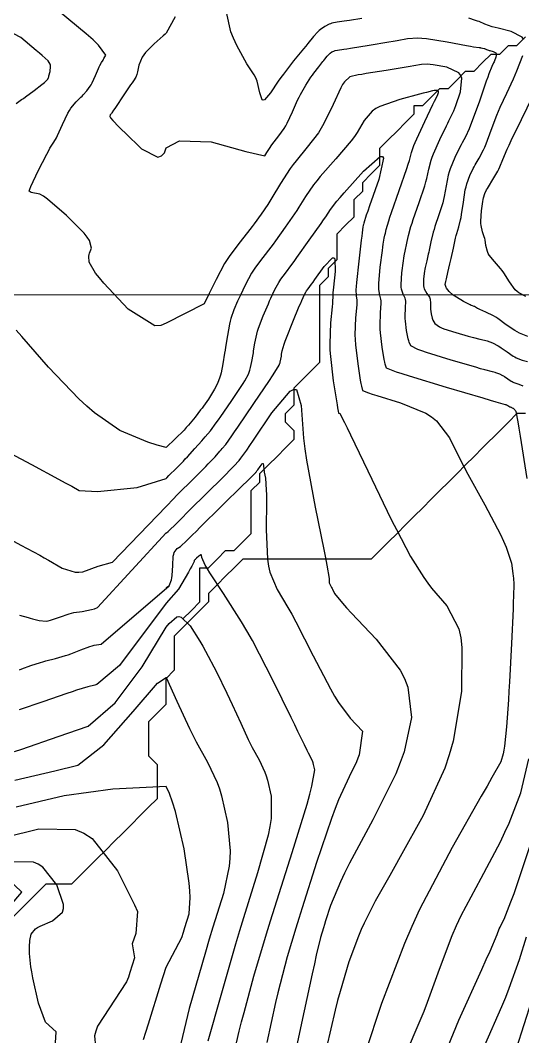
# Model space of a CAD drawing. Header units: metres. Extents: x 837475 to 838479, y 1189012 to 1191015.
# Drawn here: x 837983 to 838041.6, y 1190327.2 to 1190445.9 of the extents above; entities that cross this region are included whole.
import ezdxf

# ---------------------------------------------------------------- set-up
doc = ezdxf.new("R2010")
doc.units = ezdxf.units.M
doc.header["$LTSCALE"] = 0.3
doc.layers.add('COORD', color=7, linetype='Continuous', lineweight=20)
for name, color, linetype in [('CORREDORVIA', 70, 'Continuous'), ('COTAS 10', 1, 'Continuous'), ('COTAS INT', 252, 'Continuous'), ('DRENAJE', 5, 'Continuous')]:
    doc.layers.add(name, color=color, linetype=linetype)

msp = doc.modelspace()

# ---------------------------------------------------------------- linework, layer by layer
at = {"layer": 'COORD'}
msp.add_line((837476.51, 1190413.87), (838476.51, 1190413.87), dxfattribs=at)
at = {"layer": 'CORREDORVIA'}
msp.add_lwpolyline([(838157.03, 1190996.19), (838237.17, 1190821.34), (838237, 1190602.88), (838240.03, 1190437.2), (838223.54, 1190366.27), (838212.2, 1190288.92), (838221.4, 1189997.88), (837954.54, 1189509.17), (837751.16, 1189231.38), (837593.19, 1189234.4), (837744.49, 1189686.61), (837750.28, 1189933.97), (837723.62, 1190051.52), (837726.09, 1190134.48), (837885.38, 1190229.43), (837983.18, 1190344.12), (837817.55, 1190502.19), (837798.03, 1190660.17), (837963.57, 1190795.98), (837910.68, 1191000.96)], close=True, dxfattribs=at)
at = {"layer": 'COTAS 10'}
for points in [[(838041.65, 1190403.23), (838041.37, 1190403.34), (838041.29, 1190403.37), (838041.2, 1190403.4), (838040.85, 1190403.51), (838040.48, 1190403.65), (838040.37, 1190403.71), (838040.27, 1190403.77), (838039.88, 1190404.04), (838039.5, 1190404.32), (838039.39, 1190404.38), (838039.29, 1190404.44), (838038.93, 1190404.62), (838038.58, 1190404.75), (838038.49, 1190404.78), (838038.4, 1190404.81), (838038.1, 1190404.88), (838037.18, 1190405.12), (838036.7, 1190405.26), (838036.13, 1190405.42), (838033.25, 1190406.27), (838030.4, 1190407.16), (838029.83, 1190407.34), (838029.37, 1190407.51), (838028.54, 1190407.92), (838028.35, 1190408.35), (838028.3, 1190408.53), (838028.25, 1190408.74), (838028.06, 1190409.71), (838027.93, 1190410.82), (838027.91, 1190411.11), (838027.91, 1190411.39), (838027.94, 1190412.35), (838027.96, 1190413.15), (838027.94, 1190413.33), (838027.9, 1190413.5), (838027.67, 1190413.95), (838027.46, 1190414.54), (838027.43, 1190414.79), (838027.42, 1190415.08), (838027.52, 1190416.45), (838027.69, 1190417.85), (838027.74, 1190418.16), (838027.78, 1190418.44), (838027.93, 1190419.18), (838028.06, 1190419.74), (838028.1, 1190419.92), (838028.14, 1190420.1), (838028.29, 1190420.8), (838028.57, 1190421.85), (838028.69, 1190422.25), (838028.84, 1190422.69), (838029.51, 1190424.65), (838030.17, 1190426.62), (838030.31, 1190427.07), (838030.42, 1190427.47), (838030.66, 1190428.57), (838030.92, 1190429.6), (838031.04, 1190429.96), (838031.19, 1190430.35), (838031.94, 1190432.04), (838032.7, 1190433.62), (838032.86, 1190433.94), (838033, 1190434.22), (838033.31, 1190434.81), (838033.57, 1190435.39), (838033.68, 1190435.67), (838033.8, 1190436), (838034.36, 1190437.58), (838034.51, 1190439.18), (838034.38, 1190439.52), (838034.17, 1190439.81), (838032.77, 1190440.47), (838031.15, 1190440.74), (838030.81, 1190440.79), (838030.51, 1190440.81), (838029.79, 1190440.8), (838028.89, 1190440.62), (838028.48, 1190440.55), (838028, 1190440.47), (838025.68, 1190440.1), (838023.34, 1190439.72), (838022.84, 1190439.63), (838022.42, 1190439.56), (838021.43, 1190439.35), (838020.8, 1190438.77), (838020.59, 1190438.45), (838020.38, 1190438.07), (838019.48, 1190436.12), (838018.42, 1190433.9), (838018.1, 1190433.34), (838017.77, 1190432.81), (838016.47, 1190431.12), (838015.16, 1190429.55), (838014.82, 1190429.09), (838014.48, 1190428.62), (838013.35, 1190426.87), (838012.35, 1190425.21), (838012.1, 1190424.81), (838011.86, 1190424.44), (838011.09, 1190423.29), (838010.29, 1190422.19), (838010.03, 1190421.85), (838009.75, 1190421.5), (838008.63, 1190420.09), (838007.44, 1190418.49), (838007.13, 1190418.02), (838006.83, 1190417.53), (838005.82, 1190415.66), (838005.02, 1190414.03), (838004.86, 1190413.7), (838004.72, 1190413.42), (838004.44, 1190412.82), (838000, 1190410.59), (837999.4, 1190410.32), (837998.67, 1190410.28), (837995.56, 1190412.21), (837992.75, 1190415.23), (837992.21, 1190415.87), (837991.76, 1190416.42), (837991.01, 1190417.71), (837991, 1190418.4), (837991.03, 1190418.58), (837991.07, 1190418.75), (837991.31, 1190419.32), (837991.05, 1190420.23), (837990.78, 1190420.62), (837990.42, 1190421.07), (837988.38, 1190423.16), (837986.16, 1190425.07), (837985.69, 1190425.41), (837985.27, 1190425.66), (837984.27, 1190425.83), (837984.03, 1190425.99), (837984.08, 1190426.22), (837984.2, 1190426.54), (837985.06, 1190428.37), (837986.07, 1190430.3), (837986.27, 1190430.68), (837986.45, 1190431), (837986.82, 1190431.59), (837987.09, 1190432.01), (837987.2, 1190432.23), (837987.32, 1190432.49), (837987.89, 1190433.76), (837988.53, 1190435.12), (837988.71, 1190435.42), (837988.88, 1190435.7), (837989.49, 1190436.44), (837990.05, 1190436.97), (837990.19, 1190437.1), (837990.32, 1190437.24), (837990.75, 1190437.7), (837991.14, 1190438.24), (837991.25, 1190438.43), (837991.36, 1190438.63), (837991.76, 1190439.5), (837992.11, 1190440.33), (837992.2, 1190440.51), (837992.27, 1190440.66), (837992.47, 1190441.03), (837992.64, 1190441.3), (837992.69, 1190441.39), (837992.75, 1190441.48), (837992.96, 1190441.87), (837992.1, 1190443.06), (837991.48, 1190443.66), (837990.68, 1190444.37), (837986.41, 1190447.92)], [(838000, 1190379.7), (838000.35, 1190379.88), (838000.63, 1190380.61), (838000.68, 1190380.85), (838000.72, 1190381.12), (838000.77, 1190382.27), (838000.84, 1190383.36), (838000.89, 1190383.59), (838000.95, 1190383.79), (838001.29, 1190384.24), (838001.69, 1190384.51), (838001.79, 1190384.59), (838001.89, 1190384.68), (838002.22, 1190384.99), (838003.07, 1190385.84), (838003.49, 1190386.26), (838003.99, 1190386.76), (838006.5, 1190389.23), (838008.95, 1190391.64), (838009.42, 1190392.1), (838009.8, 1190392.48), (838010.43, 1190393.1), (838010.47, 1190393.14), (838010.48, 1190393.15), (838010.48, 1190393.16), (838010.51, 1190393.19), (838010.59, 1190393.31), (838010.64, 1190393.38), (838010.69, 1190393.45), (838010.96, 1190393.85), (838011.22, 1190394.16), (838011.27, 1190394.18), (838011.31, 1190394.18), (838011.37, 1190393.95), (838011.4, 1190393.48), (838011.42, 1190393.33), (838011.45, 1190393.17), (838011.58, 1190392.49), (838011.69, 1190391.12), (838011.7, 1190390.52), (838011.71, 1190389.82), (838011.68, 1190386.48), (838011.83, 1190383), (838011.94, 1190382.2), (838012.1, 1190381.48), (838012.94, 1190379.48), (838014.22, 1190377.37), (838014.66, 1190376.57), (838015.14, 1190375.69), (838017.14, 1190371.74), (838019.17, 1190367.86), (838019.65, 1190367.02), (838020.1, 1190366.27), (838021.46, 1190364.44), (838022.93, 1190362.93), (838022.52, 1190360.17), (838022.37, 1190359.76), (838022.2, 1190359.33), (838021.34, 1190357.59), (838020.12, 1190354.91), (838019.72, 1190353.88), (838019.3, 1190352.74), (838017.56, 1190347.59), (838015.86, 1190342.28), (838015.48, 1190341.04), (838015.12, 1190339.9), (838014.13, 1190336.58), (838013.3, 1190333.42), (838013.05, 1190332.37), (838012.78, 1190331.25), (838011.74, 1190326.58)], [(837982.88, 1190370.07), (837983.16, 1190370.19), (837984.22, 1190370.59), (837985.33, 1190370.95), (837985.63, 1190371.04), (837985.95, 1190371.13), (837987.09, 1190371.43), (837988.25, 1190371.75), (837988.57, 1190371.85), (837988.89, 1190371.96), (837990.04, 1190372.41), (837991.11, 1190372.82), (837991.37, 1190372.9), (837991.62, 1190372.96), (837992.43, 1190373.09), (838000.35, 1190379.88)], [(837981.2, 1190350.56), (837985.13, 1190351.53), (837989.38, 1190351.44), (837990.41, 1190351), (837991.38, 1190350.38), (837994.34, 1190346.63), (837996.32, 1190342.64), (837996.66, 1190341.86), (837996.48, 1190339.31), (837996.05, 1190338.07), (837996.3, 1190336.46), (837995.78, 1190334.75), (837995.6, 1190334.19), (837995.39, 1190333.66), (837992, 1190328.48), (837991.81, 1190327.9), (837991.65, 1190327.33), (837991.88, 1190324.85)], [(838031.38, 1190322.45), (838034.14, 1190329.17), (838036.83, 1190335.08), (838037.36, 1190336.26), (838037.8, 1190337.25), (838038.62, 1190339.17), (838038.87, 1190339.84), (838038.96, 1190340.04), (838039.05, 1190340.24), (838039.45, 1190340.98), (838040.24, 1190342.98), (838040.6, 1190343.96), (838041, 1190345.14), (838042.93, 1190350.98)]]:
    msp.add_lwpolyline(points, dxfattribs=at)
at = {"layer": 'COTAS INT'}
for points in [[(838001.05, 1190446.37), (838000, 1190444.45), (837999.87, 1190444.34), (837999.64, 1190444.14), (837998.59, 1190443.21), (837997.59, 1190442.17), (837997.38, 1190441.9), (837997.21, 1190441.63), (837996.82, 1190440.69), (837996.65, 1190439.93), (837996.61, 1190439.77), (837996.57, 1190439.63), (837996.46, 1190439.31), (837996.18, 1190438.87), (837996.03, 1190438.65), (837995.86, 1190438.4), (837995, 1190437.12), (837994.16, 1190435.88), (837994, 1190435.64), (837993.87, 1190435.45), (837993.66, 1190435.13), (837993.63, 1190435.08), (837993.61, 1190435.06), (837993.59, 1190435.03), (837993.47, 1190434.9), (837993.44, 1190434.71), (837993.46, 1190434.64), (837993.5, 1190434.56), (837993.77, 1190434.23), (837994.5, 1190433.5), (837994.84, 1190433.17), (837995.23, 1190432.79), (837997.12, 1190430.94), (837999.04, 1190429.96), (837999.46, 1190430.13), (837999.82, 1190430.48), (838000, 1190431.05), (838001.57, 1190431.86), (838005.24, 1190431.76), (838009.31, 1190430.64), (838011.51, 1190430.12), (838011.75, 1190430.52), (838012.05, 1190430.99), (838012.33, 1190431.4), (838013.15, 1190432.47), (838013.79, 1190433.33), (838013.96, 1190433.62), (838014.13, 1190433.94), (838014.74, 1190435.25), (838015.34, 1190436.62), (838015.51, 1190436.97), (838015.68, 1190437.3), (838016.3, 1190438.38), (838016.9, 1190439.31), (838017.07, 1190439.54), (838017.23, 1190439.77), (838017.8, 1190440.52), (838018.29, 1190441.12), (838018.4, 1190441.26), (838018.5, 1190441.39), (838018.79, 1190441.74), (838019.02, 1190441.98), (838019.08, 1190442.04), (838019.14, 1190442.09), (838019.35, 1190442.25), (838019.58, 1190442.36), (838019.65, 1190442.39), (838019.71, 1190442.41), (838019.98, 1190442.46), (838020.72, 1190442.57), (838021.09, 1190442.63), (838021.53, 1190442.7), (838023.71, 1190443.04), (838026, 1190443.42), (838026.51, 1190443.5), (838026.96, 1190443.59), (838028.15, 1190443.84), (838029.36, 1190443.9), (838029.84, 1190443.87), (838030.37, 1190443.81), (838032.78, 1190443.42), (838035.06, 1190443), (838035.5, 1190442.92), (838035.87, 1190442.85), (838036.51, 1190442.76), (838036.65, 1190442.76), (838036.7, 1190442.75), (838036.74, 1190442.75), (838036.93, 1190442.7), (838037.13, 1190442.64), (838037.18, 1190442.62), (838037.23, 1190442.6), (838037.4, 1190442.54), (838037.61, 1190442.46), (838037.69, 1190442.44), (838037.77, 1190442.42), (838038.15, 1190442.32), (838038.46, 1190442.16), (838038.51, 1190442.09), (838038.54, 1190442.01), (838038.48, 1190441.63), (838038.31, 1190441.2), (838038.26, 1190441.08), (838038.21, 1190440.97), (838038.02, 1190440.56), (838037.67, 1190439.7), (838037.52, 1190439.3), (838037.35, 1190438.82), (838036.55, 1190436.52), (838035.71, 1190434.19), (838035.53, 1190433.7), (838035.36, 1190433.28), (838034.92, 1190432.32), (838034.53, 1190431.64), (838034.41, 1190431.4), (838034.27, 1190431.12), (838033.68, 1190429.93), (838033.13, 1190428.59), (838033.02, 1190428.24), (838032.91, 1190427.88), (838032.67, 1190426.63), (838032.45, 1190425.36), (838032.36, 1190425), (838032.27, 1190424.62), (838031.82, 1190423.23), (838031.37, 1190421.87), (838031.27, 1190421.52), (838031.17, 1190421.19), (838030.9, 1190420.07), (838030.7, 1190419.1), (838030.64, 1190418.86), (838030.59, 1190418.62), (838030.41, 1190417.84), (838030.24, 1190417.09), (838030.2, 1190416.87), (838030.16, 1190416.64), (838030.04, 1190415.77), (838030.03, 1190414.95), (838030.06, 1190414.76), (838030.11, 1190414.58), (838030.41, 1190414.05), (838030.72, 1190413.61), (838030.78, 1190413.49), (838030.82, 1190413.37), (838030.86, 1190412.93), (838030.84, 1190412.47), (838030.85, 1190412.33), (838030.85, 1190412.2), (838030.92, 1190411.66), (838031.04, 1190411.15), (838031.08, 1190411.03), (838031.13, 1190410.91), (838031.35, 1190410.53), (838031.88, 1190410.16), (838032.12, 1190410.05), (838032.41, 1190409.93), (838033.81, 1190409.47), (838035.25, 1190409.05), (838035.57, 1190408.96), (838035.86, 1190408.89), (838036.6, 1190408.72), (838037.14, 1190408.59), (838037.3, 1190408.55), (838037.46, 1190408.5), (838038.08, 1190408.26), (838038.73, 1190407.94), (838038.92, 1190407.83), (838039.1, 1190407.71), (838039.79, 1190407.22), (838040.48, 1190406.74), (838040.67, 1190406.63), (838040.85, 1190406.53), (838041.53, 1190406.27), (838042.15, 1190406.08)], [(838022.85, 1190446.15), (838021.41, 1190445.93), (838021.08, 1190445.88), (838020.78, 1190445.84), (838019.95, 1190445.72), (838019.34, 1190445.6), (838019.18, 1190445.55), (838019.02, 1190445.5), (838018.5, 1190445.24), (838018, 1190444.87), (838017.86, 1190444.75), (838017.71, 1190444.61), (838017.2, 1190444.05), (838016.52, 1190443.23), (838016.29, 1190442.94), (838016.02, 1190442.61), (838014.88, 1190441.21), (838013.68, 1190439.66), (838013.37, 1190439.25), (838013.09, 1190438.85), (838012.16, 1190437.46), (838011.46, 1190436.66), (838011.32, 1190436.62), (838011.19, 1190436.66), (838010.92, 1190437.49), (838010.61, 1190438.84), (838010.46, 1190439.21), (838010.28, 1190439.57), (838009.43, 1190440.88), (838008.25, 1190442.99), (838007.87, 1190443.86), (838007.56, 1190444.61), (838007.04, 1190446.9)], [(838041.73, 1190443.69), (838041.55, 1190443.97), (838040.27, 1190444.64), (838038.73, 1190445.02), (838038.38, 1190445.11), (838038.06, 1190445.2), (838037.2, 1190445.51), (838036.52, 1190445.79), (838036.32, 1190445.86), (838036.11, 1190445.93), (838035.31, 1190446.19)], [(837982.5, 1190436.25), (837983.13, 1190436.68), (837983.35, 1190436.83), (837983.59, 1190437), (837984.59, 1190437.75), (837985.49, 1190438.44), (837985.67, 1190438.58), (837985.81, 1190438.7), (837986.05, 1190438.91), (837986.09, 1190438.97), (837986.1, 1190438.99), (837986.12, 1190439.01), (837986.18, 1190439.07), (837986.27, 1190439.25), (837986.3, 1190439.34), (837986.33, 1190439.45), (837986.46, 1190439.98), (837986.51, 1190440.56), (837986.49, 1190440.7), (837986.46, 1190440.83), (837986.22, 1190441.21), (837985.53, 1190441.82), (837985.21, 1190442.09), (837984.84, 1190442.41), (837983.06, 1190443.92), (837980.54, 1190445.21)], [(838042.2, 1190409.03), (838041.23, 1190409.41), (838040.96, 1190409.55), (838040.69, 1190409.7), (838039.69, 1190410.4), (838038.72, 1190411.11), (838038.46, 1190411.27), (838038.2, 1190411.43), (838037.31, 1190411.87), (838036.6, 1190412.18), (838036.46, 1190412.25), (838036.34, 1190412.3), (838036.1, 1190412.45), (838036.02, 1190412.51), (838036, 1190412.52), (838035.99, 1190412.53), (838035.94, 1190412.52), (838035.73, 1190412.6), (838035.61, 1190412.65), (838035.47, 1190412.73), (838034.71, 1190413.12), (838033.88, 1190413.6), (838033.69, 1190413.73), (838033.51, 1190413.86), (838033.02, 1190414.29), (838032.72, 1190414.67), (838032.66, 1190414.76), (838032.62, 1190414.84), (838032.57, 1190415.09), (838032.63, 1190415.44), (838032.66, 1190415.58), (838032.7, 1190415.74), (838032.88, 1190416.51), (838033.12, 1190417.5), (838033.19, 1190417.8), (838033.26, 1190418.11), (838033.52, 1190419.34), (838033.78, 1190420.52), (838033.85, 1190420.8), (838033.91, 1190421.06), (838034.14, 1190421.81), (838034.36, 1190422.63), (838034.42, 1190422.93), (838034.47, 1190423.25), (838034.68, 1190424.69), (838034.91, 1190426.16), (838034.99, 1190426.51), (838035.08, 1190426.84), (838035.43, 1190427.82), (838035.83, 1190428.63), (838035.95, 1190428.85), (838036.07, 1190429.07), (838036.53, 1190429.84), (838037.03, 1190430.8), (838037.18, 1190431.14), (838037.33, 1190431.51), (838037.92, 1190433.1), (838038.57, 1190434.86), (838038.77, 1190435.33), (838038.97, 1190435.8), (838039.74, 1190437.45), (838040.52, 1190439.11), (838040.73, 1190439.58), (838040.94, 1190440.06), (838041.64, 1190441.83)], [(838042.14, 1190392.44), (838041.35, 1190397.36), (838041.19, 1190398.3), (838041.06, 1190399.06), (838040.84, 1190400.27), (838040.8, 1190400.3), (838040.77, 1190400.33), (838040.73, 1190400.39), (838040.69, 1190400.46), (838040.68, 1190400.47), (838040.66, 1190400.49), (838040.61, 1190400.53), (838040.56, 1190400.57), (838040.55, 1190400.58), (838040.54, 1190400.59), (838040.48, 1190400.62), (838040.43, 1190400.65), (838040.42, 1190400.66), (838040.4, 1190400.66), (838040.35, 1190400.69), (838040.29, 1190400.71), (838040.27, 1190400.72), (838040.26, 1190400.72), (838040.18, 1190400.75), (838040.1, 1190400.78), (838040.08, 1190400.79), (838040.06, 1190400.8), (838039.97, 1190400.86), (838039.89, 1190400.92), (838039.87, 1190400.93), (838039.85, 1190400.95), (838039.77, 1190400.98), (838039.7, 1190401.01), (838039.68, 1190401.02), (838039.66, 1190401.02), (838039.6, 1190401.04), (838038.5, 1190401.35), (838037.83, 1190401.55), (838037.01, 1190401.8), (838032.7, 1190403.07), (838028.38, 1190404.38), (838027.55, 1190404.64), (838026.87, 1190404.86), (838025.72, 1190405.31), (838025.57, 1190405.79), (838025.51, 1190406.03), (838025.46, 1190406.32), (838025.21, 1190407.76), (838025.01, 1190409.44), (838024.98, 1190409.88), (838024.97, 1190410.31), (838025.03, 1190411.77), (838025.1, 1190412.93), (838025.09, 1190413.17), (838025.07, 1190413.38), (838024.92, 1190413.85), (838024.8, 1190414.5), (838024.8, 1190414.82), (838024.81, 1190415.21), (838024.99, 1190417.12), (838025.23, 1190419.06), (838025.28, 1190419.45), (838025.33, 1190419.79), (838025.45, 1190420.51), (838025.53, 1190420.87), (838025.56, 1190420.98), (838025.58, 1190421.09), (838025.68, 1190421.53), (838025.97, 1190422.52), (838026.12, 1190422.97), (838026.3, 1190423.5), (838027.19, 1190426.07), (838028.08, 1190428.62), (838028.25, 1190429.14), (838028.4, 1190429.58), (838028.65, 1190430.51), (838028.92, 1190431.31), (838029.07, 1190431.68), (838029.25, 1190432.1), (838030.2, 1190434.14), (838031.13, 1190436.11), (838031.31, 1190436.49), (838031.46, 1190436.79), (838031.7, 1190437.29), (838031.72, 1190437.33), (838031.73, 1190437.36), (838031.73, 1190437.38), (838031.78, 1190437.51), (838031.79, 1190437.63), (838031.78, 1190437.66), (838031.76, 1190437.68), (838031.66, 1190437.73), (838031.53, 1190437.75), (838031.5, 1190437.76), (838031.48, 1190437.76), (838031.42, 1190437.76), (838031.35, 1190437.75), (838031.32, 1190437.74), (838031.28, 1190437.73), (838031.1, 1190437.7), (838030.38, 1190437.53), (838030, 1190437.43), (838029.55, 1190437.32), (838027.27, 1190436.71), (838024.94, 1190435.89), (838024.46, 1190435.63), (838024.04, 1190435.35), (838023.1, 1190434.25), (838022.3, 1190432.85), (838021.97, 1190432.38), (838021.58, 1190431.88), (838019.8, 1190429.78), (838017.98, 1190427.69), (838017.58, 1190427.19), (838017.21, 1190426.73), (838016.26, 1190425.36), (838015.49, 1190424.11), (838015.24, 1190423.73), (838014.97, 1190423.33), (838013.9, 1190421.77), (838012.78, 1190420.21), (838012.49, 1190419.82), (838012.21, 1190419.45), (838011.27, 1190418.25), (838010.42, 1190417.11), (838010.2, 1190416.77), (838009.98, 1190416.42), (838009.25, 1190415.08), (838008.62, 1190413.77), (838008.47, 1190413.44), (838008.33, 1190413.13), (838007.89, 1190412.12), (838007.55, 1190411.11), (838007.46, 1190410.79), (838007.38, 1190410.46), (838007.15, 1190409.15), (838006.94, 1190407.78), (838006.89, 1190407.42), (838006.83, 1190407.06), (838006.63, 1190405.84), (838006.41, 1190404.77), (838006.34, 1190404.51), (838006.27, 1190404.27), (838006, 1190403.53), (838005.65, 1190402.86), (838005.54, 1190402.67), (838005.42, 1190402.46), (838004.93, 1190401.7), (838004.37, 1190400.89), (838004.2, 1190400.66), (838004.03, 1190400.44), (838003.38, 1190399.6), (838002.61, 1190398.67), (838002.35, 1190398.38), (838002.09, 1190398.07), (838000, 1190396.06), (837998.95, 1190396.33), (837997.86, 1190396.66), (837994.59, 1190398.04), (837991.63, 1190400.11), (837990.74, 1190400.87), (837989.83, 1190401.72), (837986.29, 1190405.45), (837983.17, 1190409.02), (837982.51, 1190409.76)], [(838041.99, 1190413.68), (838041.16, 1190414.1), (838040.95, 1190414.27), (838040.74, 1190414.48), (838040.07, 1190415.41), (838039.41, 1190416.45), (838039.22, 1190416.71), (838039.03, 1190416.96), (838038.31, 1190417.79), (838037.7, 1190418.53), (838037.58, 1190418.73), (838037.48, 1190418.93), (838037.3, 1190419.63), (838037.21, 1190420.29), (838037.17, 1190420.47), (838037.12, 1190420.64), (838036.91, 1190421.25), (838036.74, 1190421.98), (838036.72, 1190422.23), (838036.72, 1190422.5), (838036.8, 1190423.68), (838036.95, 1190424.79), (838036.99, 1190425.03), (838037.03, 1190425.23), (838037.17, 1190425.72), (838037.4, 1190426.14), (838037.5, 1190426.3), (838037.61, 1190426.49), (838038.14, 1190427.36), (838038.69, 1190428.32), (838038.82, 1190428.58), (838038.94, 1190428.83), (838039.29, 1190429.68), (838039.8, 1190430.89), (838040.02, 1190431.37), (838040.27, 1190431.91), (838041.46, 1190434.35), (838042.78, 1190437.09)], [(837981.13, 1190395.74), (837984.28, 1190394.05), (837987.43, 1190392.37), (837988.23, 1190391.94), (837989.01, 1190391.52), (837989.87, 1190391.04), (837991.98, 1190390.91), (837996.62, 1190391.38), (838000, 1190392.44), (838000.07, 1190392.51), (838000.33, 1190392.79), (838001.2, 1190393.65), (838002.01, 1190394.47), (838002.24, 1190394.72), (838002.48, 1190394.97), (838003.36, 1190395.92), (838004.18, 1190396.84), (838004.38, 1190397.07), (838004.57, 1190397.29), (838005.17, 1190398), (838005.85, 1190398.92), (838006.1, 1190399.27), (838006.37, 1190399.66), (838007.59, 1190401.44), (838008.74, 1190403.18), (838008.97, 1190403.54), (838009.17, 1190403.86), (838009.6, 1190404.6), (838009.78, 1190405.08), (838009.82, 1190405.24), (838009.86, 1190405.4), (838010.01, 1190406.1), (838010.14, 1190406.9), (838010.18, 1190407.13), (838010.21, 1190407.36), (838010.34, 1190408.25), (838010.58, 1190409.3), (838010.68, 1190409.63), (838010.79, 1190409.99), (838011.33, 1190411.42), (838011.94, 1190412.84), (838012.08, 1190413.18), (838012.23, 1190413.51), (838012.69, 1190414.5), (838013.14, 1190415.31), (838013.27, 1190415.52), (838013.4, 1190415.72), (838013.91, 1190416.42), (838014.67, 1190417.41), (838014.95, 1190417.79), (838015.27, 1190418.24), (838016.7, 1190420.25), (838018.09, 1190422.23), (838018.38, 1190422.64), (838018.62, 1190423.01), (838019.17, 1190423.84), (838019.93, 1190424.82), (838020.32, 1190425.27), (838020.77, 1190425.79), (838023.04, 1190428.33), (838024.99, 1190430.04), (838025.25, 1190430.03), (838025.38, 1190429.83), (838024.83, 1190427.37), (838023.74, 1190424.27), (838023.53, 1190423.67), (838023.36, 1190423.17), (838023.06, 1190422.26), (838023.02, 1190422.08), (838023.01, 1190422.03), (838023, 1190421.99), (838022.97, 1190421.84), (838022.87, 1190421.14), (838022.82, 1190420.75), (838022.76, 1190420.26), (838022.47, 1190417.8), (838022.21, 1190415.34), (838022.17, 1190414.86), (838022.14, 1190414.46), (838022.18, 1190413.75), (838022.25, 1190413.27), (838022.25, 1190413.02), (838022.24, 1190412.71), (838022.11, 1190411.19), (838022.03, 1190409.23), (838022.05, 1190408.65), (838022.08, 1190408.06), (838022.35, 1190405.81), (838022.66, 1190403.9), (838022.73, 1190403.53), (838022.79, 1190403.23), (838022.91, 1190402.7), (838023.63, 1190402.43), (838024.06, 1190402.29), (838024.6, 1190402.13), (838027.36, 1190401.29), (838030.31, 1190400.05), (838030.97, 1190399.62), (838031.55, 1190399.16), (838033.05, 1190397.19), (838034.32, 1190394.64), (838034.75, 1190393.82), (838035.21, 1190392.94), (838037.19, 1190389.34), (838039, 1190385.9), (838039.37, 1190385.12), (838039.67, 1190384.42), (838040.28, 1190382.54), (838040.46, 1190381.32), (838040.5, 1190381.04), (838040.53, 1190380.79), (838040.58, 1190380.09), (838040.54, 1190378.7), (838040.51, 1190378.01), (838040.48, 1190377.2), (838040.3, 1190373.15), (838040.07, 1190368.68), (838040, 1190367.59), (838039.94, 1190366.57), (838039.71, 1190363.44), (838039.47, 1190361.17), (838039.4, 1190360.7), (838039.32, 1190360.28), (838039.05, 1190359.34), (838038.01, 1190357.5), (838037.45, 1190356.51), (838036.77, 1190355.33), (838033.37, 1190349.34), (838029.58, 1190342.09), (838028.66, 1190340.11), (838027.8, 1190338.14), (838025.14, 1190331.11), (838023.22, 1190325.34)], [(837980.58, 1190385.99), (837983.05, 1190384.66), (837985.25, 1190383.47), (837985.78, 1190383.17), (837986.29, 1190382.89), (837987.88, 1190381.97), (837989.37, 1190381.5), (837989.81, 1190381.49), (837990.28, 1190381.54), (837992.08, 1190382.18), (837993.73, 1190382.65), (838000, 1190389.17), (838000.89, 1190390.1), (838001.21, 1190390.43), (838001.55, 1190390.78), (838002.96, 1190392.18), (838004.32, 1190393.53), (838004.63, 1190393.85), (838004.92, 1190394.14), (838005.71, 1190394.98), (838006.28, 1190395.61), (838006.42, 1190395.77), (838006.55, 1190395.92), (838006.95, 1190396.4), (838007.67, 1190397.4), (838007.99, 1190397.87), (838008.38, 1190398.44), (838010.24, 1190401.19), (838012.05, 1190403.89), (838012.4, 1190404.42), (838012.69, 1190404.86), (838013.2, 1190405.67), (838013.28, 1190405.89), (838013.3, 1190405.96), (838013.32, 1190406.04), (838013.39, 1190406.36), (838013.45, 1190406.73), (838013.46, 1190406.84), (838013.48, 1190406.95), (838013.54, 1190407.36), (838013.77, 1190408.14), (838013.89, 1190408.48), (838014.04, 1190408.86), (838014.78, 1190410.72), (838015.54, 1190412.55), (838015.7, 1190412.93), (838015.83, 1190413.24), (838016.13, 1190413.91), (838016.29, 1190414.2), (838016.33, 1190414.27), (838016.38, 1190414.34), (838016.56, 1190414.58), (838016.96, 1190415.12), (838017.14, 1190415.38), (838017.36, 1190415.69), (838018.43, 1190417.2), (838019.41, 1190418.21), (838019.57, 1190418.21), (838019.69, 1190418.09), (838019.72, 1190416.62), (838019.51, 1190414.78), (838019.48, 1190414.43), (838019.45, 1190414.14), (838019.44, 1190413.65), (838019.43, 1190413.15), (838019.41, 1190412.86), (838019.38, 1190412.49), (838019.19, 1190410.6), (838019.09, 1190408.15), (838019.11, 1190407.42), (838019.16, 1190406.68), (838019.49, 1190403.86), (838019.87, 1190401.49), (838019.94, 1190401.03), (838020, 1190400.67), (838020.1, 1190400.09), (838020.12, 1190400.08), (838020.14, 1190400.08), (838020.16, 1190400.07), (838020.25, 1190400.04), (838020.82, 1190398.99), (838021.14, 1190398.34), (838021.53, 1190397.54), (838023.53, 1190393.33), (838025.79, 1190388.62), (838026.35, 1190387.5), (838026.88, 1190386.46), (838028.53, 1190383.33), (838030.06, 1190380.86), (838030.52, 1190380.22), (838030.98, 1190379.61), (838032.76, 1190377.56), (838034.15, 1190374.86), (838034.37, 1190373.84), (838034.52, 1190372.7), (838034.48, 1190367.56), (838033.48, 1190361.74), (838033.04, 1190360.16), (838032.51, 1190358.59), (838029.99, 1190353.07), (838027.3, 1190348.24), (838026.67, 1190347.11), (838026.09, 1190346.07), (838024.4, 1190343.07), (838023.1, 1190340.52), (838022.76, 1190339.76), (838022.43, 1190338.98), (838021.33, 1190335.97), (838020.29, 1190332.51), (838020.01, 1190331.45), (838019.73, 1190330.34), (838018.71, 1190325.97)], [(837982.89, 1190376.48), (837983.9, 1190376.19), (837984.15, 1190376.12), (837984.4, 1190376.05), (837985.19, 1190375.84), (837986, 1190375.79), (837986.25, 1190375.82), (837986.51, 1190375.88), (837987.57, 1190376.23), (837988.67, 1190376.63), (837988.96, 1190376.71), (837989.24, 1190376.78), (837990.22, 1190376.91), (837991.29, 1190377.12), (837991.63, 1190377.23), (837991.99, 1190377.36), (838000, 1190386.08), (838000.03, 1190386.1), (838000.23, 1190386.26), (838000.42, 1190386.42), (838001.05, 1190387.02), (838001.98, 1190387.97), (838002.35, 1190388.35), (838002.77, 1190388.77), (838004.73, 1190390.7), (838006.64, 1190392.58), (838007.03, 1190392.98), (838007.36, 1190393.31), (838008.07, 1190394.04), (838008.37, 1190394.38), (838008.45, 1190394.46), (838008.51, 1190394.54), (838008.73, 1190394.8), (838009.4, 1190395.75), (838009.75, 1190396.27), (838010.18, 1190396.91), (838012.35, 1190400.12), (838014.47, 1190402.65), (838014.88, 1190402.84), (838015.21, 1190402.83), (838015.74, 1190400.96), (838016.01, 1190397.15), (838016.17, 1190395.9), (838016.36, 1190394.57), (838017.39, 1190389.07), (838018.42, 1190384.13), (838018.61, 1190383.15), (838018.77, 1190382.33), (838019.01, 1190380.77), (838019.03, 1190380.36), (838019.04, 1190380.26), (838019.06, 1190380.18), (838019.16, 1190379.94), (838019.31, 1190379.69), (838019.36, 1190379.59), (838019.42, 1190379.49), (838019.66, 1190379.02), (838020.57, 1190377.87), (838021.04, 1190377.34), (838021.62, 1190376.71), (838024.51, 1190373.68), (838027.3, 1190370.05), (838027.8, 1190369.06), (838028.19, 1190368.07), (838028.64, 1190364.51), (838027.77, 1190360.53), (838027.32, 1190359.27), (838026.79, 1190357.94), (838024.13, 1190352.56), (838021.4, 1190347.49), (838020.83, 1190346.34), (838020.33, 1190345.32), (838019.17, 1190342.56), (838018.6, 1190340.77), (838018.47, 1190340.35), (838018.35, 1190339.97), (838018.02, 1190338.84), (838017.52, 1190336.76), (838017.3, 1190335.77), (838017.03, 1190334.59), (838015.78, 1190328.84), (838014.55, 1190323)], [(838007.7, 1190324.31), (838008.53, 1190327.9), (838008.8, 1190328.97), (838009.09, 1190330.07), (838010.25, 1190334.31), (838011.7, 1190339.24), (838012.17, 1190340.77), (838012.67, 1190342.37), (838014.69, 1190348.76), (838016.45, 1190354.41), (838016.77, 1190355.55), (838017.02, 1190356.5), (838017.36, 1190358.4), (838017.21, 1190359.05), (838017.15, 1190359.21), (838017.1, 1190359.36), (838016.87, 1190359.85), (838016.6, 1190360.35), (838016.52, 1190360.5), (838016.44, 1190360.67), (838016.13, 1190361.32), (838015.38, 1190362.9), (838015.02, 1190363.65), (838014.59, 1190364.52), (838012.49, 1190368.8), (838010.06, 1190373.5), (838009.43, 1190374.64), (838008.81, 1190375.71), (838006.71, 1190379.02), (838005.11, 1190381.4), (838004.81, 1190381.89), (838004.56, 1190382.31), (838004.18, 1190383.21), (838004.13, 1190383.49), (838004.09, 1190383.52), (838004.05, 1190383.52), (838003.81, 1190383.37), (838003.56, 1190383.13), (838003.51, 1190383.08), (838003.47, 1190383.04), (838003.4, 1190382.96), (838003.37, 1190382.94), (838003.35, 1190382.92), (838003.32, 1190382.9), (838003.29, 1190382.86), (838003.28, 1190382.85), (838003.28, 1190382.83), (838003.28, 1190382.74), (838002.99, 1190382.18), (838002.82, 1190381.87), (838002.6, 1190381.48), (838001.44, 1190379.52), (838000, 1190377.87), (837994.54, 1190370.61), (837991.91, 1190368.39), (837991.68, 1190368.31), (837990.87, 1190368.09), (837989.56, 1190367.71), (837989.03, 1190367.53), (837988.42, 1190367.33), (837985.6, 1190366.37), (837982.85, 1190365.41)], [(837982.31, 1190360.55), (837983.15, 1190360.84), (837987.39, 1190362.3), (837990.9, 1190363.51), (837994.06, 1190366.25), (837997.19, 1190370.42), (838000, 1190375.07), (838000.36, 1190375.49), (838001.23, 1190376.29), (838001.49, 1190376.3), (838001.76, 1190376.23), (838002.81, 1190375.22), (838003.95, 1190373.43), (838004.28, 1190372.87), (838004.61, 1190372.27), (838005.87, 1190369.85), (838007.08, 1190367.35), (838007.4, 1190366.69), (838007.7, 1190366.05), (838008.7, 1190363.87), (838009.59, 1190361.95), (838009.82, 1190361.47), (838010.05, 1190361.02), (838010.84, 1190359.58), (838011.52, 1190358.14), (838011.68, 1190357.69), (838011.83, 1190357.22), (838012.27, 1190355.33), (838012.25, 1190352.72), (838012.11, 1190351.79), (838011.91, 1190350.78), (838010.68, 1190346.37), (838009.04, 1190341.14), (838008.58, 1190339.6), (838008.11, 1190338.03), (838006.37, 1190332.05), (838004.87, 1190326.73)], [(837982.35, 1190357.19), (837987.01, 1190358.3), (837989.68, 1190358.94), (837992.74, 1190361.32), (837996.15, 1190365.21), (837998.99, 1190368.52), (838000.02, 1190369.19)], [(838000, 1190369.23), (838000.02, 1190369.19), (838001.26, 1190366.42), (838002.74, 1190363.24), (838003.13, 1190362.44), (838003.51, 1190361.69), (838004.82, 1190359.3), (838005.94, 1190356.92), (838006.21, 1190356.18), (838006.45, 1190355.39), (838007.18, 1190352.26), (838007.47, 1190348.94), (838007.44, 1190348.04), (838007.36, 1190347.14), (838006.68, 1190343.98), (838005.45, 1190340.02), (838005.04, 1190338.63), (838004.59, 1190337.11), (838002.7, 1190330.54), (838000, 1190319.23)], [(838027.92, 1190325.14), (838029.65, 1190329.12), (838030.09, 1190330.21), (838030.51, 1190331.29), (838031.88, 1190335.14), (838033.39, 1190339.08), (838033.89, 1190340.22), (838034.44, 1190341.38), (838036.74, 1190345.74), (838039.01, 1190350.01), (838039.53, 1190351.11), (838040.01, 1190352.17), (838041.39, 1190355.74), (838042.32, 1190359.68)], [(837997.36, 1190326.92), (837997.63, 1190327.77), (837997.94, 1190328.75), (837999.38, 1190333.42), (838000, 1190335.35), (838001.83, 1190338.84), (838002.01, 1190339.45), (838002.18, 1190340.01), (838002.67, 1190341.59), (838002.82, 1190343.51), (838002.78, 1190344.28), (838002.7, 1190345.16), (838002.1, 1190349.19), (838001.09, 1190353.54), (838000.76, 1190354.62), (838000.4, 1190355.64), (838000, 1190356.48), (837993.77, 1190356.17), (837988.09, 1190355.38), (837982.52, 1190354.05)], [(837987.1, 1190326.52), (837987.17, 1190327.82), (837985.94, 1190328.92), (837985.12, 1190331.15), (837984.46, 1190334.13), (837984.33, 1190334.8), (837984.23, 1190335.39), (837984.05, 1190336.97), (837984.07, 1190337.99), (837984.09, 1190338.24), (837984.11, 1190338.48), (837984.26, 1190339.2), (837984.75, 1190339.82), (837984.99, 1190339.99), (837985.29, 1190340.16), (837986.76, 1190340.76), (837987.91, 1190341.77), (837988.01, 1190342.2), (837988.02, 1190342.68), (837987.24, 1190344.98), (837985.61, 1190347.04), (837985.08, 1190347.38), (837984.51, 1190347.62), (837982.18, 1190347.67)], [(838042.02, 1190338.88), (838041.18, 1190336.22), (838040, 1190332.89), (838039.58, 1190331.83), (838039.12, 1190330.72), (838037.14, 1190326.22)], [(838040.88, 1190325.88), (838042.66, 1190331.47)]]:
    msp.add_lwpolyline(points, dxfattribs=at)
at = {"layer": 'DRENAJE'}
for points in [[(838001.95, 1190376.03, 0), (838002.95, 1190377.03, 0), (838003.95, 1190378.03, 0), (838003.95, 1190382.02, 0), (838004.95, 1190382.02, 0), (838005.94, 1190383.02, 0), (838006.94, 1190384.02, 0), (838007.94, 1190384.02, 0), (838008.94, 1190385.02, 0), (838009.94, 1190386.02, 0), (838009.94, 1190391.02, 0), (838010.94, 1190392.02, 0), (838010.94, 1190393.02, 0), (838011.94, 1190394.02, 0), (838012.94, 1190395.02, 0), (838013.94, 1190396.02, 0), (838014.94, 1190397.02, 0), (838014.94, 1190398.02, 0), (838013.94, 1190399.02, 0), (838013.94, 1190400.02, 0), (838014.94, 1190401.02, 0), (838014.94, 1190403.02, 0), (838015.94, 1190404.02, 0), (838016.94, 1190405.02, 0), (838017.94, 1190406.02, 0), (838017.94, 1190415.01, 0), (838018.94, 1190416.01, 0), (838018.94, 1190417.01, 0), (838019.94, 1190418.01, 0), (838019.94, 1190421.01, 0), (838020.94, 1190422.01, 0), (838021.94, 1190423.01, 0), (838021.94, 1190425.01, 0), (838022.94, 1190426.01, 0), (838022.94, 1190427.01, 0), (838023.94, 1190428.01, 0), (838024.94, 1190429.01, 0), (838024.94, 1190431.01, 0), (838025.94, 1190432.01, 0), (838026.94, 1190433.01, 0), (838027.94, 1190434.01, 0), (838028.94, 1190435.01, 0), (838028.94, 1190436.01, 0), (838029.94, 1190436.01, 0), (838031.94, 1190438, 0), (838032.94, 1190438, 0), (838033.94, 1190439, 0), (838034.93, 1190440, 0), (838035.93, 1190440, 0), (838036.93, 1190441, 0), (838037.93, 1190442, 0), (838038.93, 1190442, 0), (838039.93, 1190443, 0), (838040.93, 1190443, 0), (838041.93, 1190444, 0)], [(838041.93, 1190400.02, 0), (838040.93, 1190400.02, 0), (838039.93, 1190399.02, 0), (838038.93, 1190398.02, 0), (838036.93, 1190396.02, 0), (838035.93, 1190395.02, 0), (838034.93, 1190394.02, 0), (838033.94, 1190393.02, 0), (838032.94, 1190392.02, 0), (838031.94, 1190391.02, 0), (838030.94, 1190390.02, 0), (838029.94, 1190389.02, 0), (838028.94, 1190388.02, 0), (838027.94, 1190387.02, 0), (838026.94, 1190386.02, 0), (838025.94, 1190385.02, 0), (838024.94, 1190384.02, 0), (838023.94, 1190383.02, 0), (838008.94, 1190383.02, 0), (838007.94, 1190382.02, 0), (838006.94, 1190381.02, 0), (838005.94, 1190380.02, 0), (838004.95, 1190379.02, 0), (838004.95, 1190378.03, 0), (838003.95, 1190377.03, 0), (838002.95, 1190376.03, 0), (838001.95, 1190375.03, 0)], [(838001.95, 1190375.03, 0), (838000.95, 1190374.03, 0), (838000.95, 1190370.03, 0), (837999.95, 1190369.03, 0), (837999.95, 1190366.03, 0), (837998.95, 1190365.03, 0), (837997.95, 1190364.03, 0), (837997.95, 1190360.03, 0), (837998.95, 1190359.03, 0), (837998.95, 1190355.03, 0), (837997.95, 1190354.03, 0), (837996.95, 1190353.03, 0), (837995.95, 1190352.03, 0), (837994.95, 1190351.03, 0), (837993.95, 1190350.03, 0), (837992.95, 1190349.03, 0), (837991.95, 1190348.04, 0), (837990.95, 1190347.04, 0), (837989.95, 1190346.04, 0), (837988.95, 1190345.04, 0), (837985.95, 1190345.04, 0), (837984.95, 1190344.04, 0), (837983.95, 1190343.04, 0), (837981.95, 1190341.04, 0)]]:
    msp.add_polyline3d(points, dxfattribs=at)

doc.saveas('drawing.dxf')
